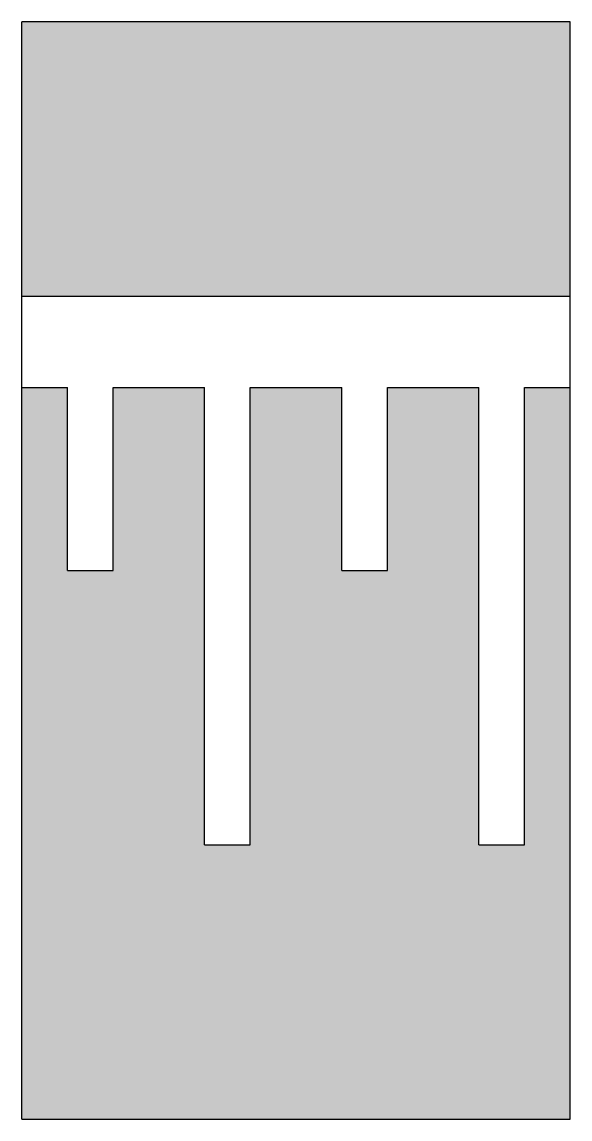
# Model space of a CAD drawing. Header units: metres. Extents: x 0 to 1.2, y 0 to 2.4.
import ezdxf

# ---------------------------------------------------------------- set-up
doc = ezdxf.new("R2010")
doc.units = ezdxf.units.M
doc.header["$LTSCALE"] = 0.2

msp = doc.modelspace()

# ---------------------------------------------------------------- hatches: boundary and pattern name
h = msp.add_hatch(color=254)
h.dxf.hatch_style = 1
h.paths.add_polyline_path([(1.2, 2.4), (0, 2.4), (0, 1.8), (1.2, 1.8)])
h.paths.add_polyline_path([(1, 1.6), (0.8, 1.6), (0.8, 1.2), (0.7, 1.2), (0.7, 1.6), (0.5, 1.6), (0.5, 0.6), (0.4, 0.6), (0.4, 1.6), (0.2, 1.6), (0.2, 1.2), (0.1, 1.2), (0.1, 1.6), (0, 1.6), (0, 0), (1.2, 0), (1.2, 1.6), (1.1, 1.6), (1.1, 0.6), (1, 0.6)])

# ---------------------------------------------------------------- linework, layer by layer
for p, q in [((1.2, 2.4), (0, 2.4)), ((0, 0), (0, 2.4)), ((1.2, 0), (1.2, 2.4)), ((0, 1.8), (1.2, 1.8)), ((0, 1.6), (0.1, 1.6)), ((0.1, 1.2), (0.1, 1.6)), ((0.2, 1.2), (0.2, 1.6)), ((0.2, 1.6), (0.4, 1.6)), ((0.4, 0.6), (0.4, 1.6)), ((0.5, 0.6), (0.5, 1.6)), ((0.5, 1.6), (0.7, 1.6)), ((0.7, 1.2), (0.7, 1.6)), ((0.8, 1.2), (0.8, 1.6)), ((0.8, 1.6), (1, 1.6)), ((1, 0.6), (1, 1.6)), ((1.1, 0.6), (1.1, 1.6)), ((1.1, 1.6), (1.2, 1.6)), ((0.1, 1.2), (0.2, 1.2)), ((0.7, 1.2), (0.8, 1.2)), ((0.4, 0.6), (0.5, 0.6)), ((1, 0.6), (1.1, 0.6)), ((0, 0), (1.2, 0))]:
    msp.add_line(p, q)

doc.saveas('drawing.dxf')
